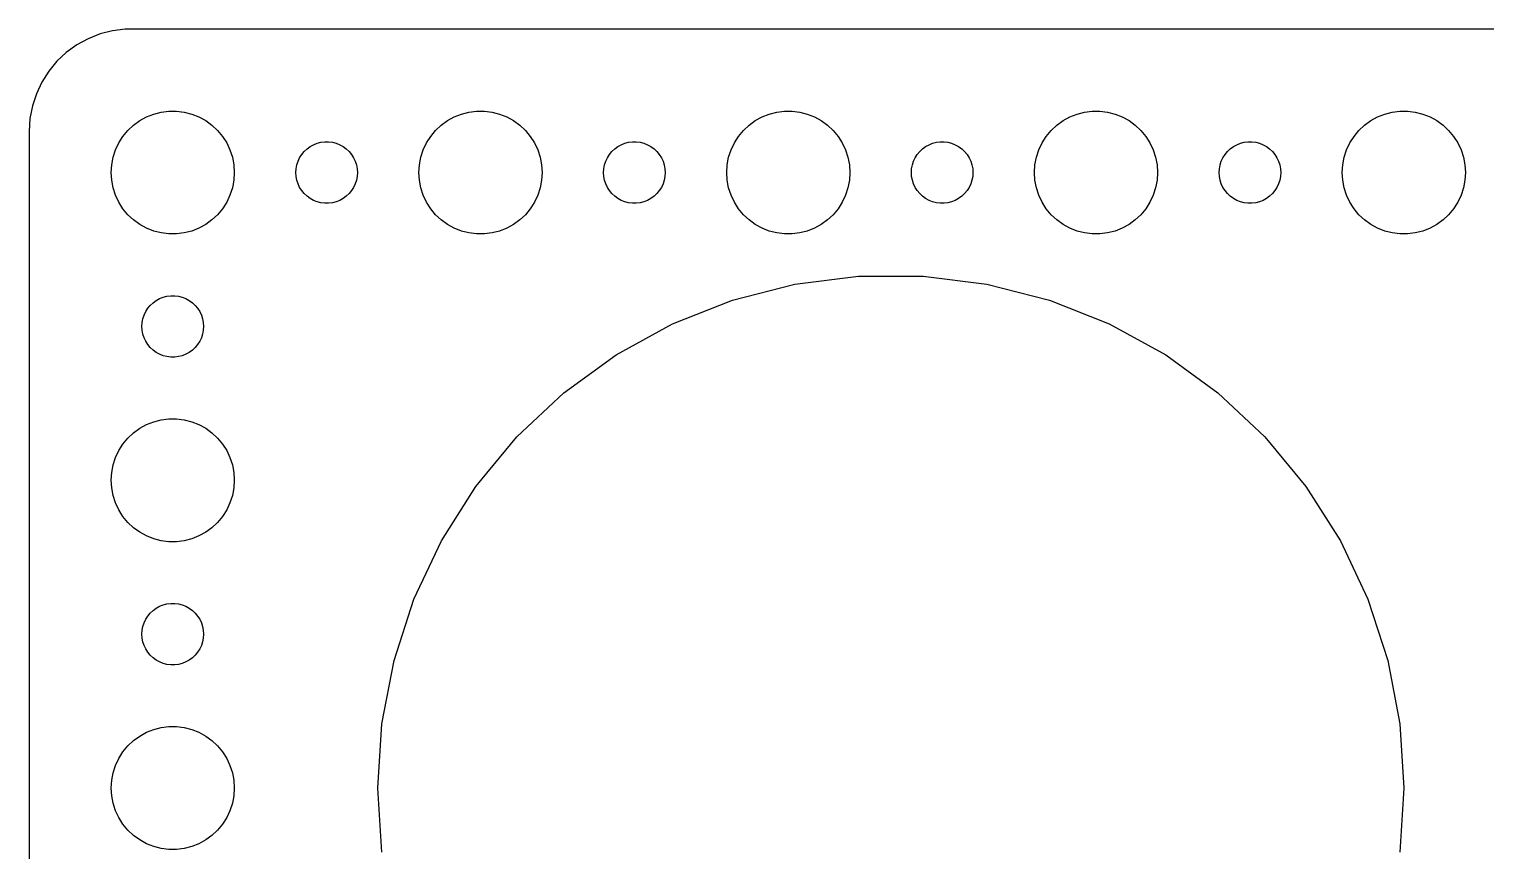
# Model space of a CAD drawing. Header units: metres. Extents: x -97 to 97, y -37 to 37.
# Drawn here: x -97 to -26, y -3.1 to 37 of the extents above; entities that cross this region are included whole.
import ezdxf

# ---------------------------------------------------------------- set-up
doc = ezdxf.new("R2010")
doc.units = ezdxf.units.M

msp = doc.modelspace()

# ---------------------------------------------------------------- linework, layer by layer
for p, q in [((-92.3139, 36.9901), (-92.9369, 36.9114)), ((92.3139, 36.9901), (-92.3139, 36.9901)), ((-94.6791, 36.2216), (-95.1871, 35.8526)), ((-94.1289, 36.5241), (-94.6791, 36.2216)), ((-93.5451, 36.7553), (-94.1289, 36.5241)), ((-92.9369, 36.9114), (-93.5451, 36.7553)), ((-95.1871, 35.8526), (-95.6448, 35.4227)), ((-96.0451, 34.9389), (-96.3815, 34.4088)), ((-95.6448, 35.4227), (-96.0451, 34.9389)), ((-96.3815, 34.4088), (-96.6489, 33.8406)), ((-96.6489, 33.8406), (-96.8429, 33.2434)), ((-96.8429, 33.2434), (-96.9606, 32.6267)), ((-91.6075, 32.533), (-91.2773, 32.7145)), ((-91.2773, 32.7145), (-90.927, 32.8532)), ((-90.927, 32.8532), (-90.5621, 32.9469)), ((-90.5621, 32.9469), (-90.1884, 32.9941)), ((-90.1884, 32.9941), (-89.8116, 32.9941)), ((-89.8116, 32.9941), (-89.4379, 32.9469)), ((-89.4379, 32.9469), (-89.073, 32.8532)), ((-89.073, 32.8532), (-88.7227, 32.7145)), ((-88.7227, 32.7145), (-88.3925, 32.533)), ((-76.6075, 32.533), (-76.2773, 32.7145)), ((-76.2773, 32.7145), (-75.927, 32.8532)), ((-75.927, 32.8532), (-75.5621, 32.9469)), ((-75.5621, 32.9469), (-75.1884, 32.9941)), ((-75.1884, 32.9941), (-74.8116, 32.9941)), ((-74.8116, 32.9941), (-74.4379, 32.9469)), ((-74.4379, 32.9469), (-74.073, 32.8532)), ((-74.073, 32.8532), (-73.7227, 32.7145)), ((-73.7227, 32.7145), (-73.3925, 32.533)), ((-61.6075, 32.533), (-61.2773, 32.7145)), ((-61.2773, 32.7145), (-60.927, 32.8532)), ((-60.927, 32.8532), (-60.5621, 32.9469)), ((-60.5621, 32.9469), (-60.1884, 32.9941)), ((-60.1884, 32.9941), (-59.8116, 32.9941)), ((-59.8116, 32.9941), (-59.4379, 32.9469)), ((-59.4379, 32.9469), (-59.0729, 32.8532)), ((-59.0729, 32.8532), (-58.7227, 32.7145)), ((-58.7227, 32.7145), (-58.3925, 32.533)), ((-46.6075, 32.533), (-46.2773, 32.7145)), ((-46.2773, 32.7145), (-45.927, 32.8532)), ((-45.927, 32.8532), (-45.5621, 32.9469)), ((-45.5621, 32.9469), (-45.1884, 32.9941)), ((-45.1884, 32.9941), (-44.8116, 32.9941)), ((-44.8116, 32.9941), (-44.4379, 32.9469)), ((-44.4379, 32.9469), (-44.0729, 32.8532)), ((-44.0729, 32.8532), (-43.7227, 32.7145)), ((-43.7227, 32.7145), (-43.3925, 32.533)), ((-31.6075, 32.533), (-31.2773, 32.7145)), ((-31.2773, 32.7145), (-30.927, 32.8532)), ((-30.927, 32.8532), (-30.5621, 32.9469)), ((-30.5621, 32.9469), (-30.1884, 32.9941)), ((-30.1884, 32.9941), (-29.8116, 32.9941)), ((-29.8116, 32.9941), (-29.4379, 32.9469)), ((-29.4379, 32.9469), (-29.0729, 32.8532)), ((-29.0729, 32.8532), (-28.7227, 32.7145)), ((-28.7227, 32.7145), (-28.3925, 32.533)), ((-96.9606, 32.6267), (-97, 32)), ((-97, 32), (-97, -32)), ((-92.427, 31.7634), (-92.1869, 32.0536)), ((-92.1869, 32.0536), (-91.9123, 32.3115)), ((-91.9123, 32.3115), (-91.6075, 32.533)), ((-88.3925, 32.533), (-88.0877, 32.3115)), ((-88.0877, 32.3115), (-87.8131, 32.0536)), ((-87.8131, 32.0536), (-87.573, 31.7634)), ((-77.427, 31.7634), (-77.1869, 32.0536)), ((-77.1869, 32.0536), (-76.9123, 32.3115)), ((-76.9123, 32.3115), (-76.6075, 32.533)), ((-73.3925, 32.533), (-73.0877, 32.3115)), ((-73.0877, 32.3115), (-72.8131, 32.0536)), ((-72.8131, 32.0536), (-72.573, 31.7634)), ((-62.427, 31.7634), (-62.1869, 32.0536)), ((-62.1869, 32.0536), (-61.9123, 32.3115)), ((-61.9123, 32.3115), (-61.6075, 32.533)), ((-58.3925, 32.533), (-58.0877, 32.3115)), ((-58.0877, 32.3115), (-57.8131, 32.0536)), ((-57.8131, 32.0536), (-57.5729, 31.7634)), ((-47.427, 31.7634), (-47.1869, 32.0536)), ((-47.1869, 32.0536), (-46.9123, 32.3115)), ((-46.9123, 32.3115), (-46.6075, 32.533)), ((-43.3925, 32.533), (-43.0877, 32.3115)), ((-43.0877, 32.3115), (-42.8131, 32.0536)), ((-42.8131, 32.0536), (-42.5729, 31.7634)), ((-32.427, 31.7634), (-32.1869, 32.0536)), ((-32.1869, 32.0536), (-31.9123, 32.3115)), ((-31.9123, 32.3115), (-31.6075, 32.533)), ((-28.3925, 32.533), (-28.0877, 32.3115)), ((-28.0877, 32.3115), (-27.8131, 32.0536)), ((-27.8131, 32.0536), (-27.5729, 31.7634)), ((-92.7893, 31.1044), (-92.6289, 31.4453)), ((-92.6289, 31.4453), (-92.427, 31.7634)), ((-87.573, 31.7634), (-87.3711, 31.4453)), ((-87.3711, 31.4453), (-87.2107, 31.1044)), ((-83.4561, 31.1558), (-83.3037, 31.2665)), ((-83.3037, 31.2665), (-83.1387, 31.3572)), ((-83.1387, 31.3572), (-82.9635, 31.4266)), ((-82.9635, 31.4266), (-82.7811, 31.4734)), ((-82.7811, 31.4734), (-82.5942, 31.497)), ((-82.5942, 31.497), (-82.4058, 31.497)), ((-82.4058, 31.497), (-82.2189, 31.4734)), ((-82.2189, 31.4734), (-82.0365, 31.4266)), ((-82.0365, 31.4266), (-81.8613, 31.3572)), ((-81.8613, 31.3572), (-81.6963, 31.2665)), ((-81.6963, 31.2665), (-81.5439, 31.1558)), ((-77.7893, 31.1044), (-77.6289, 31.4453)), ((-77.6289, 31.4453), (-77.427, 31.7634)), ((-72.573, 31.7634), (-72.3711, 31.4453)), ((-72.3711, 31.4453), (-72.2107, 31.1044)), ((-68.4561, 31.1558), (-68.3037, 31.2665)), ((-68.3037, 31.2665), (-68.1387, 31.3572)), ((-68.1387, 31.3572), (-67.9635, 31.4266)), ((-67.9635, 31.4266), (-67.7811, 31.4734)), ((-67.7811, 31.4734), (-67.5942, 31.497)), ((-67.5942, 31.497), (-67.4058, 31.497)), ((-67.4058, 31.497), (-67.2189, 31.4734)), ((-67.2189, 31.4734), (-67.0365, 31.4266)), ((-67.0365, 31.4266), (-66.8613, 31.3572)), ((-66.8613, 31.3572), (-66.6963, 31.2665)), ((-66.6963, 31.2665), (-66.5439, 31.1558)), ((-62.7893, 31.1044), (-62.6289, 31.4453)), ((-62.6289, 31.4453), (-62.427, 31.7634)), ((-57.5729, 31.7634), (-57.3711, 31.4453)), ((-57.3711, 31.4453), (-57.2107, 31.1044)), ((-53.4561, 31.1558), (-53.3037, 31.2665)), ((-53.3037, 31.2665), (-53.1387, 31.3572)), ((-53.1387, 31.3572), (-52.9635, 31.4266)), ((-52.9635, 31.4266), (-52.7811, 31.4734)), ((-52.7811, 31.4734), (-52.5942, 31.497)), ((-52.5942, 31.497), (-52.4058, 31.497)), ((-52.4058, 31.497), (-52.2189, 31.4734)), ((-52.2189, 31.4734), (-52.0365, 31.4266)), ((-52.0365, 31.4266), (-51.8613, 31.3572)), ((-51.8613, 31.3572), (-51.6963, 31.2665)), ((-51.6963, 31.2665), (-51.5439, 31.1558)), ((-47.7893, 31.1044), (-47.6289, 31.4453)), ((-47.6289, 31.4453), (-47.427, 31.7634)), ((-42.5729, 31.7634), (-42.3711, 31.4453)), ((-42.3711, 31.4453), (-42.2107, 31.1044)), ((-38.4561, 31.1558), (-38.3037, 31.2665)), ((-38.3037, 31.2665), (-38.1387, 31.3572)), ((-38.1387, 31.3572), (-37.9635, 31.4266)), ((-37.9635, 31.4266), (-37.7811, 31.4734)), ((-37.7811, 31.4734), (-37.5942, 31.497)), ((-37.5942, 31.497), (-37.4058, 31.497)), ((-37.4058, 31.497), (-37.2189, 31.4734)), ((-37.2189, 31.4734), (-37.0365, 31.4266)), ((-37.0365, 31.4266), (-36.8613, 31.3572)), ((-36.8613, 31.3572), (-36.6963, 31.2665)), ((-36.6963, 31.2665), (-36.5439, 31.1558)), ((-32.7893, 31.1044), (-32.6289, 31.4453)), ((-32.6289, 31.4453), (-32.427, 31.7634)), ((-27.5729, 31.7634), (-27.3711, 31.4453)), ((-27.3711, 31.4453), (-27.2107, 31.1044)), ((-92.9763, 30.376), (-92.9057, 30.7461)), ((-92.9057, 30.7461), (-92.7893, 31.1044)), ((-87.2107, 31.1044), (-87.0943, 30.7461)), ((-87.0943, 30.7461), (-87.0237, 30.376)), ((-83.9529, 30.373), (-83.8947, 30.5522)), ((-83.8947, 30.5522), (-83.8145, 30.7226)), ((-83.8145, 30.7226), (-83.7135, 30.8817)), ((-83.7135, 30.8817), (-83.5934, 31.0268)), ((-83.5934, 31.0268), (-83.4561, 31.1558)), ((-81.5439, 31.1558), (-81.4065, 31.0268)), ((-81.4065, 31.0268), (-81.2865, 30.8817)), ((-81.2865, 30.8817), (-81.1855, 30.7226)), ((-81.1855, 30.7226), (-81.1053, 30.5522)), ((-81.1053, 30.5522), (-81.0471, 30.373)), ((-77.9763, 30.376), (-77.9057, 30.7461)), ((-77.9057, 30.7461), (-77.7893, 31.1044)), ((-72.2107, 31.1044), (-72.0943, 30.7461)), ((-72.0943, 30.7461), (-72.0237, 30.376)), ((-68.9529, 30.373), (-68.8947, 30.5522)), ((-68.8947, 30.5522), (-68.8145, 30.7226)), ((-68.8145, 30.7226), (-68.7135, 30.8817)), ((-68.7135, 30.8817), (-68.5934, 31.0268)), ((-68.5934, 31.0268), (-68.4561, 31.1558)), ((-66.5439, 31.1558), (-66.4065, 31.0268)), ((-66.4065, 31.0268), (-66.2865, 30.8817)), ((-66.2865, 30.8817), (-66.1855, 30.7226)), ((-66.1855, 30.7226), (-66.1053, 30.5522)), ((-66.1053, 30.5522), (-66.0471, 30.373)), ((-62.9763, 30.376), (-62.9057, 30.7461)), ((-62.9057, 30.7461), (-62.7893, 31.1044)), ((-57.2107, 31.1044), (-57.0942, 30.7461)), ((-57.0942, 30.7461), (-57.0237, 30.376)), ((-53.9529, 30.373), (-53.8947, 30.5522)), ((-53.8947, 30.5522), (-53.8145, 30.7226)), ((-53.8145, 30.7226), (-53.7135, 30.8817)), ((-53.7135, 30.8817), (-53.5934, 31.0268)), ((-53.5934, 31.0268), (-53.4561, 31.1558)), ((-51.5439, 31.1558), (-51.4065, 31.0268)), ((-51.4065, 31.0268), (-51.2865, 30.8817)), ((-51.2865, 30.8817), (-51.1855, 30.7226)), ((-51.1855, 30.7226), (-51.1053, 30.5522)), ((-51.1053, 30.5522), (-51.0471, 30.373)), ((-47.9763, 30.376), (-47.9057, 30.7461)), ((-47.9057, 30.7461), (-47.7893, 31.1044)), ((-42.2107, 31.1044), (-42.0942, 30.7461)), ((-42.0942, 30.7461), (-42.0237, 30.376)), ((-38.9529, 30.373), (-38.8947, 30.5522)), ((-38.8947, 30.5522), (-38.8145, 30.7226)), ((-38.8145, 30.7226), (-38.7135, 30.8817)), ((-38.7135, 30.8817), (-38.5934, 31.0268)), ((-38.5934, 31.0268), (-38.4561, 31.1558)), ((-36.5439, 31.1558), (-36.4065, 31.0268)), ((-36.4065, 31.0268), (-36.2865, 30.8817)), ((-36.2865, 30.8817), (-36.1855, 30.7226)), ((-36.1855, 30.7226), (-36.1053, 30.5522)), ((-36.1053, 30.5522), (-36.0471, 30.373)), ((-32.9763, 30.376), (-32.9057, 30.7461)), ((-32.9057, 30.7461), (-32.7893, 31.1044)), ((-27.2107, 31.1044), (-27.0942, 30.7461)), ((-27.0942, 30.7461), (-27.0237, 30.376)), ((-93, 30), (-92.9763, 30.376)), ((-92.9763, 29.624), (-93, 30)), ((-87.0237, 30.376), (-87, 30)), ((-87, 30), (-87.0237, 29.624)), ((-84, 30), (-83.9882, 30.188)), ((-83.9882, 29.812), (-84, 30)), ((-83.9882, 30.188), (-83.9529, 30.373)), ((-81.0471, 30.373), (-81.0118, 30.188)), ((-81.0118, 30.188), (-81, 30)), ((-81, 30), (-81.0118, 29.812)), ((-78, 30), (-77.9763, 30.376)), ((-77.9763, 29.624), (-78, 30)), ((-72.0237, 30.376), (-72, 30)), ((-72, 30), (-72.0237, 29.624)), ((-69, 30), (-68.9882, 30.188)), ((-68.9882, 29.812), (-69, 30)), ((-68.9882, 30.188), (-68.9529, 30.373)), ((-66.0471, 30.373), (-66.0118, 30.188)), ((-66.0118, 30.188), (-66, 30)), ((-66, 30), (-66.0118, 29.812)), ((-63, 30), (-62.9763, 30.376)), ((-62.9763, 29.624), (-63, 30)), ((-57.0237, 30.376), (-57, 30)), ((-57, 30), (-57.0237, 29.624)), ((-54, 30), (-53.9882, 30.188)), ((-53.9882, 29.812), (-54, 30)), ((-53.9882, 30.188), (-53.9529, 30.373)), ((-51.0471, 30.373), (-51.0118, 30.188)), ((-51.0118, 30.188), (-51, 30)), ((-51, 30), (-51.0118, 29.812)), ((-48, 30), (-47.9763, 30.376)), ((-47.9763, 29.624), (-48, 30)), ((-42.0237, 30.376), (-42, 30)), ((-42, 30), (-42.0237, 29.624)), ((-39, 30), (-38.9882, 30.188)), ((-38.9882, 29.812), (-39, 30)), ((-38.9882, 30.188), (-38.9529, 30.373)), ((-36.0471, 30.373), (-36.0118, 30.188)), ((-36.0118, 30.188), (-36, 30)), ((-36, 30), (-36.0118, 29.812)), ((-33, 30), (-32.9763, 30.376)), ((-32.9763, 29.624), (-33, 30)), ((-27.0237, 30.376), (-27, 30)), ((-27, 30), (-27.0237, 29.624)), ((-92.9057, 29.2539), (-92.9763, 29.624)), ((-92.7893, 28.8956), (-92.9057, 29.2539)), ((-87.0943, 29.2539), (-87.2107, 28.8956)), ((-87.0237, 29.624), (-87.0943, 29.2539)), ((-83.9529, 29.627), (-83.9882, 29.812)), ((-83.8947, 29.4478), (-83.9529, 29.627)), ((-83.8145, 29.2774), (-83.8947, 29.4478)), ((-83.7135, 29.1183), (-83.8145, 29.2774)), ((-83.5934, 28.9732), (-83.7135, 29.1183)), ((-81.2865, 29.1183), (-81.4065, 28.9732)), ((-81.1855, 29.2774), (-81.2865, 29.1183)), ((-81.1053, 29.4478), (-81.1855, 29.2774)), ((-81.0471, 29.627), (-81.1053, 29.4478)), ((-81.0118, 29.812), (-81.0471, 29.627)), ((-77.9057, 29.2539), (-77.9763, 29.624)), ((-77.7893, 28.8956), (-77.9057, 29.2539)), ((-72.0943, 29.2539), (-72.2107, 28.8956)), ((-72.0237, 29.624), (-72.0943, 29.2539)), ((-68.9529, 29.627), (-68.9882, 29.812)), ((-68.8947, 29.4478), (-68.9529, 29.627)), ((-68.8145, 29.2774), (-68.8947, 29.4478)), ((-68.7135, 29.1183), (-68.8145, 29.2774)), ((-68.5934, 28.9732), (-68.7135, 29.1183)), ((-66.2865, 29.1183), (-66.4065, 28.9732)), ((-66.1855, 29.2774), (-66.2865, 29.1183)), ((-66.1053, 29.4478), (-66.1855, 29.2774)), ((-66.0471, 29.627), (-66.1053, 29.4478)), ((-66.0118, 29.812), (-66.0471, 29.627)), ((-62.9057, 29.2539), (-62.9763, 29.624)), ((-62.7893, 28.8956), (-62.9057, 29.2539)), ((-57.0942, 29.2539), (-57.2107, 28.8956)), ((-57.0237, 29.624), (-57.0942, 29.2539)), ((-53.9529, 29.627), (-53.9882, 29.812)), ((-53.8947, 29.4478), (-53.9529, 29.627)), ((-53.8145, 29.2774), (-53.8947, 29.4478)), ((-53.7135, 29.1183), (-53.8145, 29.2774)), ((-53.5934, 28.9732), (-53.7135, 29.1183)), ((-51.2865, 29.1183), (-51.4065, 28.9732)), ((-51.1855, 29.2774), (-51.2865, 29.1183)), ((-51.1053, 29.4478), (-51.1855, 29.2774)), ((-51.0471, 29.627), (-51.1053, 29.4478)), ((-51.0118, 29.812), (-51.0471, 29.627)), ((-47.9057, 29.2539), (-47.9763, 29.624)), ((-47.7893, 28.8956), (-47.9057, 29.2539)), ((-42.0942, 29.2539), (-42.2107, 28.8956)), ((-42.0237, 29.624), (-42.0942, 29.2539)), ((-38.9529, 29.627), (-38.9882, 29.812)), ((-38.8947, 29.4478), (-38.9529, 29.627)), ((-38.8145, 29.2774), (-38.8947, 29.4478)), ((-38.7135, 29.1183), (-38.8145, 29.2774)), ((-38.5934, 28.9732), (-38.7135, 29.1183)), ((-36.2865, 29.1183), (-36.4065, 28.9732)), ((-36.1855, 29.2774), (-36.2865, 29.1183)), ((-36.1053, 29.4478), (-36.1855, 29.2774)), ((-36.0471, 29.627), (-36.1053, 29.4478)), ((-36.0118, 29.812), (-36.0471, 29.627)), ((-32.9057, 29.2539), (-32.9763, 29.624)), ((-32.7893, 28.8956), (-32.9057, 29.2539)), ((-27.0942, 29.2539), (-27.2107, 28.8956)), ((-27.0237, 29.624), (-27.0942, 29.2539)), ((-92.6289, 28.5547), (-92.7893, 28.8956)), ((-92.427, 28.2366), (-92.6289, 28.5547)), ((-87.3711, 28.5547), (-87.573, 28.2366)), ((-87.2107, 28.8956), (-87.3711, 28.5547)), ((-83.4561, 28.8442), (-83.5934, 28.9732)), ((-83.3037, 28.7335), (-83.4561, 28.8442)), ((-83.1387, 28.6427), (-83.3037, 28.7335)), ((-82.9635, 28.5734), (-83.1387, 28.6427)), ((-82.7811, 28.5266), (-82.9635, 28.5734)), ((-82.5942, 28.503), (-82.7811, 28.5266)), ((-82.4058, 28.503), (-82.5942, 28.503)), ((-82.2189, 28.5266), (-82.4058, 28.503)), ((-82.0365, 28.5734), (-82.2189, 28.5266)), ((-81.8613, 28.6427), (-82.0365, 28.5734)), ((-81.6963, 28.7335), (-81.8613, 28.6427)), ((-81.5439, 28.8442), (-81.6963, 28.7335)), ((-81.4065, 28.9732), (-81.5439, 28.8442)), ((-77.6289, 28.5547), (-77.7893, 28.8956)), ((-77.427, 28.2366), (-77.6289, 28.5547)), ((-72.3711, 28.5547), (-72.573, 28.2366)), ((-72.2107, 28.8956), (-72.3711, 28.5547)), ((-68.4561, 28.8442), (-68.5934, 28.9732)), ((-68.3037, 28.7335), (-68.4561, 28.8442)), ((-68.1387, 28.6427), (-68.3037, 28.7335)), ((-67.9635, 28.5734), (-68.1387, 28.6427)), ((-67.7811, 28.5266), (-67.9635, 28.5734)), ((-67.5942, 28.503), (-67.7811, 28.5266)), ((-67.4058, 28.503), (-67.5942, 28.503)), ((-67.2189, 28.5266), (-67.4058, 28.503)), ((-67.0365, 28.5734), (-67.2189, 28.5266)), ((-66.8613, 28.6427), (-67.0365, 28.5734)), ((-66.6963, 28.7335), (-66.8613, 28.6427)), ((-66.5439, 28.8442), (-66.6963, 28.7335)), ((-66.4065, 28.9732), (-66.5439, 28.8442)), ((-62.6289, 28.5547), (-62.7893, 28.8956)), ((-62.427, 28.2366), (-62.6289, 28.5547)), ((-57.3711, 28.5547), (-57.5729, 28.2366)), ((-57.2107, 28.8956), (-57.3711, 28.5547)), ((-53.4561, 28.8442), (-53.5934, 28.9732)), ((-53.3037, 28.7335), (-53.4561, 28.8442)), ((-53.1387, 28.6427), (-53.3037, 28.7335)), ((-52.9635, 28.5734), (-53.1387, 28.6427)), ((-52.7811, 28.5266), (-52.9635, 28.5734)), ((-52.5942, 28.503), (-52.7811, 28.5266)), ((-52.4058, 28.503), (-52.5942, 28.503)), ((-52.2189, 28.5266), (-52.4058, 28.503)), ((-52.0365, 28.5734), (-52.2189, 28.5266)), ((-51.8613, 28.6427), (-52.0365, 28.5734)), ((-51.6963, 28.7335), (-51.8613, 28.6427)), ((-51.5439, 28.8442), (-51.6963, 28.7335)), ((-51.4065, 28.9732), (-51.5439, 28.8442)), ((-47.6289, 28.5547), (-47.7893, 28.8956)), ((-47.427, 28.2366), (-47.6289, 28.5547)), ((-42.3711, 28.5547), (-42.5729, 28.2366)), ((-42.2107, 28.8956), (-42.3711, 28.5547)), ((-38.4561, 28.8442), (-38.5934, 28.9732)), ((-38.3037, 28.7335), (-38.4561, 28.8442)), ((-38.1387, 28.6427), (-38.3037, 28.7335)), ((-37.9635, 28.5734), (-38.1387, 28.6427)), ((-37.7811, 28.5266), (-37.9635, 28.5734)), ((-37.5942, 28.503), (-37.7811, 28.5266)), ((-37.4058, 28.503), (-37.5942, 28.503)), ((-37.2189, 28.5266), (-37.4058, 28.503)), ((-37.0365, 28.5734), (-37.2189, 28.5266)), ((-36.8613, 28.6427), (-37.0365, 28.5734)), ((-36.6963, 28.7335), (-36.8613, 28.6427)), ((-36.5439, 28.8442), (-36.6963, 28.7335)), ((-36.4065, 28.9732), (-36.5439, 28.8442)), ((-32.6289, 28.5547), (-32.7893, 28.8956)), ((-32.427, 28.2366), (-32.6289, 28.5547)), ((-27.3711, 28.5547), (-27.5729, 28.2366)), ((-27.2107, 28.8956), (-27.3711, 28.5547)), ((-92.1869, 27.9464), (-92.427, 28.2366)), ((-91.9123, 27.6884), (-92.1869, 27.9464)), ((-87.8131, 27.9464), (-88.0877, 27.6884)), ((-87.573, 28.2366), (-87.8131, 27.9464)), ((-77.1869, 27.9464), (-77.427, 28.2366)), ((-76.9123, 27.6884), (-77.1869, 27.9464)), ((-72.8131, 27.9464), (-73.0877, 27.6884)), ((-72.573, 28.2366), (-72.8131, 27.9464)), ((-62.1869, 27.9464), (-62.427, 28.2366)), ((-61.9123, 27.6884), (-62.1869, 27.9464)), ((-57.8131, 27.9464), (-58.0877, 27.6884)), ((-57.5729, 28.2366), (-57.8131, 27.9464)), ((-47.1869, 27.9464), (-47.427, 28.2366)), ((-46.9123, 27.6884), (-47.1869, 27.9464)), ((-42.8131, 27.9464), (-43.0877, 27.6884)), ((-42.5729, 28.2366), (-42.8131, 27.9464)), ((-32.1869, 27.9464), (-32.427, 28.2366)), ((-31.9123, 27.6884), (-32.1869, 27.9464)), ((-27.8131, 27.9464), (-28.0877, 27.6884)), ((-27.5729, 28.2366), (-27.8131, 27.9464)), ((-91.6075, 27.467), (-91.9123, 27.6884)), ((-91.2773, 27.2855), (-91.6075, 27.467)), ((-90.927, 27.1468), (-91.2773, 27.2855)), ((-90.5621, 27.0531), (-90.927, 27.1468)), ((-90.1884, 27.0059), (-90.5621, 27.0531)), ((-89.8116, 27.0059), (-90.1884, 27.0059)), ((-89.4379, 27.0531), (-89.8116, 27.0059)), ((-89.073, 27.1468), (-89.4379, 27.0531)), ((-88.7227, 27.2855), (-89.073, 27.1468)), ((-88.3925, 27.467), (-88.7227, 27.2855)), ((-88.0877, 27.6884), (-88.3925, 27.467)), ((-76.6075, 27.467), (-76.9123, 27.6884)), ((-76.2773, 27.2855), (-76.6075, 27.467)), ((-75.927, 27.1468), (-76.2773, 27.2855)), ((-75.5621, 27.0531), (-75.927, 27.1468)), ((-75.1884, 27.0059), (-75.5621, 27.0531)), ((-74.8116, 27.0059), (-75.1884, 27.0059)), ((-74.4379, 27.0531), (-74.8116, 27.0059)), ((-74.073, 27.1468), (-74.4379, 27.0531)), ((-73.7227, 27.2855), (-74.073, 27.1468)), ((-73.3925, 27.467), (-73.7227, 27.2855)), ((-73.0877, 27.6884), (-73.3925, 27.467)), ((-61.6075, 27.467), (-61.9123, 27.6884)), ((-61.2773, 27.2855), (-61.6075, 27.467)), ((-60.927, 27.1468), (-61.2773, 27.2855)), ((-60.5621, 27.0531), (-60.927, 27.1468)), ((-60.1884, 27.0059), (-60.5621, 27.0531)), ((-59.8116, 27.0059), (-60.1884, 27.0059)), ((-59.4379, 27.0531), (-59.8116, 27.0059)), ((-59.0729, 27.1468), (-59.4379, 27.0531)), ((-58.7227, 27.2855), (-59.0729, 27.1468)), ((-58.3925, 27.467), (-58.7227, 27.2855)), ((-58.0877, 27.6884), (-58.3925, 27.467)), ((-46.6075, 27.467), (-46.9123, 27.6884)), ((-46.2773, 27.2855), (-46.6075, 27.467)), ((-45.927, 27.1468), (-46.2773, 27.2855)), ((-45.5621, 27.0531), (-45.927, 27.1468)), ((-45.1884, 27.0059), (-45.5621, 27.0531)), ((-44.8116, 27.0059), (-45.1884, 27.0059)), ((-44.4379, 27.0531), (-44.8116, 27.0059)), ((-44.0729, 27.1468), (-44.4379, 27.0531)), ((-43.7227, 27.2855), (-44.0729, 27.1468)), ((-43.3925, 27.467), (-43.7227, 27.2855)), ((-43.0877, 27.6884), (-43.3925, 27.467)), ((-31.6075, 27.467), (-31.9123, 27.6884)), ((-31.2773, 27.2855), (-31.6075, 27.467)), ((-30.927, 27.1468), (-31.2773, 27.2855)), ((-30.5621, 27.0531), (-30.927, 27.1468)), ((-30.1884, 27.0059), (-30.5621, 27.0531)), ((-29.8116, 27.0059), (-30.1884, 27.0059)), ((-29.4379, 27.0531), (-29.8116, 27.0059)), ((-29.0729, 27.1468), (-29.4379, 27.0531)), ((-28.7227, 27.2855), (-29.0729, 27.1468)), ((-28.3925, 27.467), (-28.7227, 27.2855)), ((-28.0877, 27.6884), (-28.3925, 27.467)), ((-59.6845, 24.5572), (-56.5698, 24.9507)), ((-56.5698, 24.9507), (-53.4302, 24.9507)), ((-53.4302, 24.9507), (-50.3155, 24.5572)), ((-62.7254, 23.7764), (-59.6845, 24.5572)), ((-50.3155, 24.5572), (-47.2746, 23.7764)), ((-91.2135, 23.3817), (-91.0934, 23.5268)), ((-91.0934, 23.5268), (-90.9561, 23.6558)), ((-90.9561, 23.6558), (-90.8037, 23.7665)), ((-90.8037, 23.7665), (-90.6387, 23.8572)), ((-90.6387, 23.8572), (-90.4635, 23.9266)), ((-90.4635, 23.9266), (-90.2811, 23.9734)), ((-90.2811, 23.9734), (-90.0942, 23.997)), ((-90.0942, 23.997), (-89.9058, 23.997)), ((-89.9058, 23.997), (-89.7189, 23.9734)), ((-89.7189, 23.9734), (-89.5365, 23.9266)), ((-89.5365, 23.9266), (-89.3613, 23.8572)), ((-89.3613, 23.8572), (-89.1963, 23.7665)), ((-89.1963, 23.7665), (-89.0439, 23.6558)), ((-89.0439, 23.6558), (-88.9065, 23.5268)), ((-88.9065, 23.5268), (-88.7865, 23.3817)), ((-65.6445, 22.6207), (-62.7254, 23.7764)), ((-47.2746, 23.7764), (-44.3555, 22.6207)), ((-91.4882, 22.688), (-91.4529, 22.873)), ((-91.4529, 22.873), (-91.3947, 23.0522)), ((-91.3947, 23.0522), (-91.3145, 23.2226)), ((-91.3145, 23.2226), (-91.2135, 23.3817)), ((-88.7865, 23.3817), (-88.6855, 23.2226)), ((-88.6855, 23.2226), (-88.6053, 23.0522)), ((-88.6053, 23.0522), (-88.5471, 22.873)), ((-88.5471, 22.873), (-88.5118, 22.688)), ((-91.5, 22.5), (-91.4882, 22.688)), ((-91.4882, 22.312), (-91.5, 22.5)), ((-91.4529, 22.127), (-91.4882, 22.312)), ((-91.3947, 21.9478), (-91.4529, 22.127)), ((-88.5471, 22.127), (-88.6053, 21.9478)), ((-88.5118, 22.312), (-88.5471, 22.127)), ((-88.5118, 22.688), (-88.5, 22.5)), ((-88.5, 22.5), (-88.5118, 22.312)), ((-68.3957, 21.1082), (-65.6445, 22.6207)), ((-44.3555, 22.6207), (-41.6043, 21.1082)), ((-91.3145, 21.7774), (-91.3947, 21.9478)), ((-91.2135, 21.6183), (-91.3145, 21.7774)), ((-91.0934, 21.4732), (-91.2135, 21.6183)), ((-90.9561, 21.3442), (-91.0934, 21.4732)), ((-90.8037, 21.2335), (-90.9561, 21.3442)), ((-89.0439, 21.3442), (-89.1963, 21.2335)), ((-88.9065, 21.4732), (-89.0439, 21.3442)), ((-88.7865, 21.6183), (-88.9065, 21.4732)), ((-88.6855, 21.7774), (-88.7865, 21.6183)), ((-88.6053, 21.9478), (-88.6855, 21.7774)), ((-90.6387, 21.1427), (-90.8037, 21.2335)), ((-90.4635, 21.0734), (-90.6387, 21.1427)), ((-90.2811, 21.0266), (-90.4635, 21.0734)), ((-90.0942, 21.003), (-90.2811, 21.0266)), ((-89.9058, 21.003), (-90.0942, 21.003)), ((-89.7189, 21.0266), (-89.9058, 21.003)), ((-89.5365, 21.0734), (-89.7189, 21.0266)), ((-89.3613, 21.1427), (-89.5365, 21.0734)), ((-89.1963, 21.2335), (-89.3613, 21.1427)), ((-70.9356, 19.2628), (-68.3957, 21.1082)), ((-41.6043, 21.1082), (-39.0644, 19.2628)), ((-73.2242, 17.1137), (-70.9356, 19.2628)), ((-39.0644, 19.2628), (-36.7758, 17.1137)), ((-91.2773, 17.7145), (-90.927, 17.8532)), ((-90.927, 17.8532), (-90.5621, 17.9469)), ((-90.5621, 17.9469), (-90.1884, 17.9941)), ((-90.1884, 17.9941), (-89.8116, 17.9941)), ((-89.8116, 17.9941), (-89.4379, 17.9469)), ((-89.4379, 17.9469), (-89.073, 17.8532)), ((-89.073, 17.8532), (-88.7227, 17.7145)), ((-92.427, 16.7634), (-92.1869, 17.0536)), ((-92.1869, 17.0536), (-91.9123, 17.3115)), ((-91.9123, 17.3115), (-91.6075, 17.533)), ((-91.6075, 17.533), (-91.2773, 17.7145)), ((-88.7227, 17.7145), (-88.3925, 17.533)), ((-88.3925, 17.533), (-88.0877, 17.3115)), ((-88.0877, 17.3115), (-87.8131, 17.0536)), ((-87.8131, 17.0536), (-87.573, 16.7634)), ((-75.2254, 14.6946), (-73.2242, 17.1137)), ((-36.7758, 17.1137), (-34.7746, 14.6946)), ((-92.7893, 16.1044), (-92.6289, 16.4453)), ((-92.6289, 16.4453), (-92.427, 16.7634)), ((-87.573, 16.7634), (-87.3711, 16.4453)), ((-87.3711, 16.4453), (-87.2107, 16.1044)), ((-92.9763, 15.376), (-92.9057, 15.7461)), ((-92.9057, 15.7461), (-92.7893, 16.1044)), ((-87.2107, 16.1044), (-87.0943, 15.7461)), ((-87.0943, 15.7461), (-87.0237, 15.376)), ((-93, 15), (-92.9763, 15.376)), ((-92.9763, 14.624), (-93, 15)), ((-87.0237, 15.376), (-87, 15)), ((-87, 15), (-87.0237, 14.624)), ((-92.9057, 14.2539), (-92.9763, 14.624)), ((-92.7893, 13.8956), (-92.9057, 14.2539)), ((-87.0943, 14.2539), (-87.2107, 13.8956)), ((-87.0237, 14.624), (-87.0943, 14.2539)), ((-76.9077, 12.0438), (-75.2254, 14.6946)), ((-34.7746, 14.6946), (-33.0923, 12.0438)), ((-92.6289, 13.5547), (-92.7893, 13.8956)), ((-92.427, 13.2366), (-92.6289, 13.5547)), ((-87.3711, 13.5547), (-87.573, 13.2366)), ((-87.2107, 13.8956), (-87.3711, 13.5547)), ((-92.1869, 12.9464), (-92.427, 13.2366)), ((-91.9123, 12.6884), (-92.1869, 12.9464)), ((-87.8131, 12.9464), (-88.0877, 12.6884)), ((-87.573, 13.2366), (-87.8131, 12.9464)), ((-91.6075, 12.467), (-91.9123, 12.6884)), ((-91.2773, 12.2855), (-91.6075, 12.467)), ((-90.927, 12.1468), (-91.2773, 12.2855)), ((-90.5621, 12.0531), (-90.927, 12.1468)), ((-89.073, 12.1468), (-89.4379, 12.0531)), ((-88.7227, 12.2855), (-89.073, 12.1468)), ((-88.3925, 12.467), (-88.7227, 12.2855)), ((-88.0877, 12.6884), (-88.3925, 12.467)), ((-90.1884, 12.0059), (-90.5621, 12.0531)), ((-89.8116, 12.0059), (-90.1884, 12.0059)), ((-89.4379, 12.0531), (-89.8116, 12.0059)), ((-78.2444, 9.20311), (-76.9077, 12.0438)), ((-33.0923, 12.0438), (-31.7556, 9.20311)), ((-91.2135, 8.38167), (-91.0934, 8.52681)), ((-91.0934, 8.52681), (-90.9561, 8.65576)), ((-90.9561, 8.65576), (-90.8037, 8.76648)), ((-90.8037, 8.76648), (-90.6387, 8.85724)), ((-90.6387, 8.85724), (-90.4635, 8.92657)), ((-90.4635, 8.92657), (-90.2811, 8.97342)), ((-90.2811, 8.97342), (-90.0942, 8.99704)), ((-90.0942, 8.99704), (-89.9058, 8.99704)), ((-89.9058, 8.99704), (-89.7189, 8.97342)), ((-89.7189, 8.97342), (-89.5365, 8.92657)), ((-89.5365, 8.92657), (-89.3613, 8.85724)), ((-89.3613, 8.85724), (-89.1963, 8.76648)), ((-89.1963, 8.76648), (-89.0439, 8.65576)), ((-89.0439, 8.65576), (-88.9065, 8.52681)), ((-88.9065, 8.52681), (-88.7865, 8.38167)), ((-79.2146, 6.21724), (-78.2444, 9.20311)), ((-31.7556, 9.20311), (-30.7854, 6.21724)), ((-91.4882, 7.68799), (-91.4529, 7.87303)), ((-91.4529, 7.87303), (-91.3947, 8.05219)), ((-91.3947, 8.05219), (-91.3145, 8.22263)), ((-91.3145, 8.22263), (-91.2135, 8.38167)), ((-88.7865, 8.38167), (-88.6855, 8.22263)), ((-88.6855, 8.22263), (-88.6053, 8.05219)), ((-88.6053, 8.05219), (-88.5471, 7.87303)), ((-88.5471, 7.87303), (-88.5118, 7.68799)), ((-91.5, 7.5), (-91.4882, 7.68799)), ((-91.4882, 7.312), (-91.5, 7.5)), ((-91.4529, 7.12695), (-91.4882, 7.312)), ((-91.3947, 6.9478), (-91.4529, 7.12695)), ((-88.5471, 7.12695), (-88.6053, 6.9478)), ((-88.5118, 7.312), (-88.5471, 7.12695)), ((-88.5118, 7.68799), (-88.5, 7.5)), ((-88.5, 7.5), (-88.5118, 7.312)), ((-91.3145, 6.77736), (-91.3947, 6.9478)), ((-91.2135, 6.61832), (-91.3145, 6.77736)), ((-91.0934, 6.47318), (-91.2135, 6.61832)), ((-90.9561, 6.34422), (-91.0934, 6.47318)), ((-88.9065, 6.47318), (-89.0439, 6.34422)), ((-88.7865, 6.61832), (-88.9065, 6.47318)), ((-88.6855, 6.77736), (-88.7865, 6.61832)), ((-88.6053, 6.9478), (-88.6855, 6.77736)), ((-90.8037, 6.23351), (-90.9561, 6.34422)), ((-90.6387, 6.14275), (-90.8037, 6.23351)), ((-90.4635, 6.07341), (-90.6387, 6.14275)), ((-90.2811, 6.02657), (-90.4635, 6.07341)), ((-90.0942, 6.00294), (-90.2811, 6.02657)), ((-89.9058, 6.00294), (-90.0942, 6.00294)), ((-89.7189, 6.02657), (-89.9058, 6.00294)), ((-89.5365, 6.07341), (-89.7189, 6.02657)), ((-89.3613, 6.14275), (-89.5365, 6.07341)), ((-89.1963, 6.23351), (-89.3613, 6.14275)), ((-89.0439, 6.34422), (-89.1963, 6.23351)), ((-79.8029, 3.13332), (-79.2146, 6.21724)), ((-30.7854, 6.21724), (-30.1971, 3.13332)), ((-91.2773, 2.71448), (-90.927, 2.85316)), ((-90.927, 2.85316), (-90.5621, 2.94685)), ((-90.5621, 2.94685), (-90.1884, 2.99408)), ((-90.1884, 2.99408), (-89.8116, 2.99408)), ((-89.8116, 2.99408), (-89.4379, 2.94685)), ((-89.4379, 2.94685), (-89.073, 2.85316)), ((-89.073, 2.85316), (-88.7227, 2.71448)), ((-80, 0), (-79.8029, 3.13332)), ((-30.1971, 3.13332), (-30, 0)), ((-92.1869, 2.05363), (-91.9123, 2.31154)), ((-91.9123, 2.31154), (-91.6075, 2.53297)), ((-91.6075, 2.53297), (-91.2773, 2.71448)), ((-88.7227, 2.71448), (-88.3925, 2.53297)), ((-88.3925, 2.53297), (-88.0877, 2.31154)), ((-88.0877, 2.31154), (-87.8131, 2.05363)), ((-92.7893, 1.10437), (-92.6289, 1.44525)), ((-92.6289, 1.44525), (-92.427, 1.76335)), ((-92.427, 1.76335), (-92.1869, 2.05363)), ((-87.8131, 2.05363), (-87.573, 1.76335)), ((-87.573, 1.76335), (-87.3711, 1.44525)), ((-87.3711, 1.44525), (-87.2107, 1.10437)), ((-92.9763, 0.37599), (-92.9057, 0.74606)), ((-92.9057, 0.74606), (-92.7893, 1.10437)), ((-87.2107, 1.10437), (-87.0943, 0.74606)), ((-87.0943, 0.74606), (-87.0237, 0.37599)), ((-93, 0), (-92.9763, 0.37599)), ((-92.9763, -0.37599), (-93, 0)), ((-87.0237, 0.37599), (-87, 0)), ((-87, 0), (-87.0237, -0.37599)), ((-79.8029, -3.13332), (-80, 0)), ((-30, 0), (-30.1971, -3.13332)), ((-92.9057, -0.74606), (-92.9763, -0.37599)), ((-87.0237, -0.37599), (-87.0943, -0.74606)), ((-92.7893, -1.10437), (-92.9057, -0.74606)), ((-92.6289, -1.44525), (-92.7893, -1.10437)), ((-87.2107, -1.10437), (-87.3711, -1.44525)), ((-87.0943, -0.74606), (-87.2107, -1.10437)), ((-92.427, -1.76335), (-92.6289, -1.44525)), ((-92.1869, -2.05363), (-92.427, -1.76335)), ((-91.9123, -2.31154), (-92.1869, -2.05363)), ((-87.8131, -2.05363), (-88.0877, -2.31154)), ((-87.573, -1.76335), (-87.8131, -2.05363)), ((-87.3711, -1.44525), (-87.573, -1.76335)), ((-91.6075, -2.53297), (-91.9123, -2.31154)), ((-91.2773, -2.71448), (-91.6075, -2.53297)), ((-90.927, -2.85316), (-91.2773, -2.71448)), ((-88.7227, -2.71448), (-89.073, -2.85316)), ((-88.3925, -2.53297), (-88.7227, -2.71448)), ((-88.0877, -2.31154), (-88.3925, -2.53297)), ((-90.5621, -2.94685), (-90.927, -2.85316)), ((-90.1884, -2.99408), (-90.5621, -2.94685)), ((-89.8116, -2.99408), (-90.1884, -2.99408)), ((-89.4379, -2.94685), (-89.8116, -2.99408)), ((-89.073, -2.85316), (-89.4379, -2.94685))]:
    msp.add_line(p, q)

doc.saveas('drawing.dxf')
